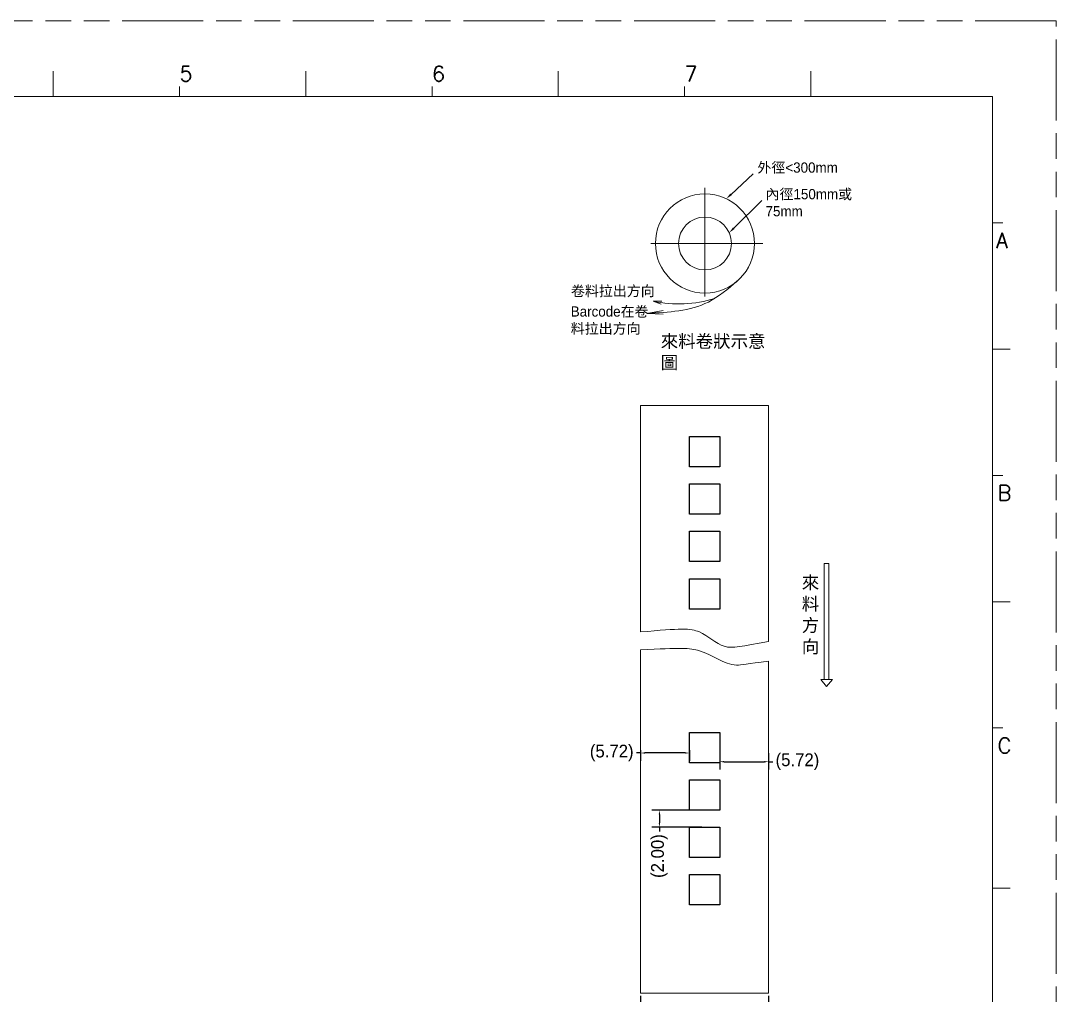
# Model space of a CAD drawing. Extents: x -152241 to -151998, y -4400 to -4228.
# Drawn here: x -152119.4 to -151998, y -4342.7 to -4228.4 of the extents above; entities that cross this region are included whole.
import ezdxf

# ---------------------------------------------------------------- set-up
doc = ezdxf.new("R2010")
doc.units = 0
doc.linetypes.add('CENTER', pattern=[50.8, 31.75, -6.35, 6.35, -6.35])
doc.linetypes.add('PHANTOM', pattern=[29.5, 9.5, -1.5, 3, -1.5, 3, -1.5, 9.5])
doc.layers.get('0').update_dxf_attribs({"lineweight": 9})
doc.layers.get('Defpoints').update_dxf_attribs({"lineweight": 9})
doc.layers.add('0PAPERF', color=2, linetype='PHANTOM', lineweight=9, plot=False)
doc.layers.add('barcode-b_layer1', color=2, linetype='Continuous')
doc.layers.add('備註', color=1, linetype='Continuous', lineweight=9)
doc.layers.add('尺寸線', color=3, linetype='Continuous', lineweight=0)
doc.styles.add('SIMPLEX', font='simplex.shx')
doc.styles.get("Standard").update_dxf_attribs({"font": 'PMingLiU.ttf'})
doc.dimstyles.get("Standard").update_dxf_attribs({"dimscale": 5, "dimtxt": 0.3, "dimasz": 0.1, "dimexe": 0.18, "dimexo": 0.0625, "dimgap": 0.09, "dimtad": 0, "dimzin": 0, "dimdsep": 46, "dimtxsty": 'Standard', "dimcen": 0.09, "dimadec": 0, "dimazin": 0, "dimtfac": 1, "dimtdec": 4, "dimtofl": 0, "dimtmove": 0, "dimatfit": 3, "dimfxl": 0, "dimtolj": 1, "dimtzin": 0, "dimarcsym": 0})

# ---------------------------------------------------------------- blocks, each defined once
blk = doc.blocks.new('*D14')
at = {"layer": 'Defpoints', "color": 0, "linetype": 'Continuous'}
for p in [(-152046.72, -4342.42), (-152031.72, -4342.42), (-152031.72, -4345.4)]:
    blk.add_point(p, dxfattribs=at)
at = {"layer": '尺寸線', "color": 0, "lineweight": -2}
for p, q in [((-152046.72, -4342.73), (-152046.72, -4346.3)), ((-152031.72, -4342.73), (-152031.72, -4346.3)), ((-152046.22, -4345.4), (-152042.14, -4345.4)), ((-152032.22, -4345.4), (-152035.1, -4345.4))]:
    blk.add_line(p, q, dxfattribs=at)
at = {"layer": '尺寸線', "color": 0, "linetype": 'Continuous'}
for points in [[(-152046.22, -4345.31), (-152046.22, -4345.48), (-152046.72, -4345.4)], [(-152032.22, -4345.48), (-152032.22, -4345.31), (-152031.72, -4345.4)]]:
    blk.add_solid(points, dxfattribs=at)
at = {"layer": '尺寸線', "color": 0, "linetype": 'Continuous', "insert": (-152038.62, -4345.4), "char_height": 1.5, "attachment_point": 5}
blk.add_mtext('\\A1;{\\H0.75x;15.00%%P1.0}', dxfattribs=at)
blk = doc.blocks.new('*D15')
at = {"layer": 'Defpoints', "color": 0, "linetype": 'Continuous'}
for p in [(-152037.44, -4313.97), (-152031.72, -4313.97), (-152031.72, -4315.29)]:
    blk.add_point(p, dxfattribs=at)
at = {"layer": '尺寸線', "color": 0, "lineweight": -2}
for p, q in [((-152037.44, -4314.28), (-152037.44, -4316.19)), ((-152031.72, -4314.28), (-152031.72, -4316.19)), ((-152036.94, -4315.29), (-152032.22, -4315.29)), ((-152031.72, -4315.29), (-152031.22, -4315.29))]:
    blk.add_line(p, q, dxfattribs=at)
at = {"layer": '尺寸線', "color": 0, "linetype": 'Continuous'}
for points in [[(-152036.94, -4315.21), (-152036.94, -4315.38), (-152037.44, -4315.29)], [(-152032.22, -4315.38), (-152032.22, -4315.21), (-152031.72, -4315.29)]]:
    blk.add_solid(points, dxfattribs=at)
at = {"layer": '尺寸線', "color": 0, "linetype": 'Continuous', "insert": (-152028.34, -4315.29), "char_height": 1.5, "attachment_point": 5}
blk.add_mtext('\\A1;{(5.72)}', dxfattribs=at)
blk = doc.blocks.new('*D16')
at = {"layer": 'Defpoints', "color": 0, "linetype": 'Continuous'}
for p in [(-152046.72, -4313.63), (-152046.72, -4314.27), (-152041, -4313.63)]:
    blk.add_point(p, dxfattribs=at)
at = {"layer": '尺寸線', "color": 0, "lineweight": -2}
for p, q in [((-152046.72, -4314.27), (-152047.22, -4314.27)), ((-152046.72, -4313.94), (-152046.72, -4315.17)), ((-152041.5, -4314.27), (-152046.22, -4314.27)), ((-152041, -4313.94), (-152041, -4315.17))]:
    blk.add_line(p, q, dxfattribs=at)
at = {"layer": '尺寸線', "color": 0, "linetype": 'Continuous'}
for points in [[(-152046.22, -4314.19), (-152046.22, -4314.35), (-152046.72, -4314.27)], [(-152041.5, -4314.35), (-152041.5, -4314.19), (-152041, -4314.27)]]:
    blk.add_solid(points, dxfattribs=at)
at = {"layer": '尺寸線', "color": 0, "linetype": 'Continuous', "insert": (-152050.11, -4314.27), "char_height": 1.5, "attachment_point": 5}
blk.add_mtext('\\A1;{(5.72)}', dxfattribs=at)
blk = doc.blocks.new('*D17')
at = {"layer": 'Defpoints', "color": 0, "linetype": 'Continuous'}
for p in [(-152039.22, -4320.97), (-152044.52, -4322.97), (-152039.22, -4322.97)]:
    blk.add_point(p, dxfattribs=at)
at = {"layer": '尺寸線', "color": 0, "lineweight": -2}
for p, q in [((-152039.53, -4320.97), (-152045.42, -4320.97)), ((-152044.52, -4321.47), (-152044.52, -4322.47)), ((-152039.53, -4322.97), (-152045.42, -4322.97)), ((-152044.52, -4322.97), (-152044.52, -4323.47))]:
    blk.add_line(p, q, dxfattribs=at)
at = {"layer": '尺寸線', "color": 0, "linetype": 'Continuous'}
for points in [[(-152044.44, -4321.47), (-152044.6, -4321.47), (-152044.52, -4320.97)], [(-152044.6, -4322.47), (-152044.44, -4322.47), (-152044.52, -4322.97)]]:
    blk.add_solid(points, dxfattribs=at)
at = {"layer": '尺寸線', "color": 0, "linetype": 'Continuous', "insert": (-152044.52, -4326.35), "char_height": 1.5, "attachment_point": 5, "rotation": 90}
blk.add_mtext('\\A1;{(2.00)}', dxfattribs=at)

msp = doc.modelspace()

# ---------------------------------------------------------------- linework, layer by layer
for p, q in [((-152115.575, -4237.332), (-152115.575, -4234.371)), ((-152085.973, -4237.332), (-152085.973, -4234.371)), ((-152056.371, -4237.332), (-152056.371, -4234.371)), ((-152026.77, -4237.332), (-152026.77, -4234.371)), ((-152100.774, -4237.332), (-152100.774, -4236.148)), ((-152071.172, -4237.332), (-152071.172, -4236.148)), ((-152041.57, -4237.332), (-152041.57, -4236.148)), ((-152005.456, -4237.332), (-152233.983, -4237.332)), ((-152005.456, -4395.406), (-152005.456, -4237.332)), ((-152005.456, -4252.133), (-152004.272, -4252.133)), ((-152005.456, -4266.934), (-152003.384, -4266.934)), ((-152031.722, -4273.562), (-152031.722, -4301.203)), ((-152005.456, -4281.734), (-152004.272, -4281.734)), ((-152025.192, -4292.049), (-152025.192, -4305.657)), ((-152025.192, -4292.049), (-152024.648, -4292.049)), ((-152024.648, -4292.049), (-152024.648, -4305.657)), ((-152005.456, -4296.535), (-152003.384, -4296.535)), ((-152025.601, -4305.658), (-152024.24, -4305.658)), ((-152025.601, -4305.658), (-152024.92, -4306.475)), ((-152024.92, -4306.475), (-152024.24, -4305.658)), ((-152005.456, -4311.336), (-152004.272, -4311.336)), ((-152005.456, -4330.112), (-152003.384, -4330.112)), ((-152046.722, -4342.42), (-152031.722, -4342.42))]:
    msp.add_line(p, q)
at = {"ltscale": 0.1}
for p, q in [((-152046.722, -4300.083), (-152046.722, -4273.562)), ((-152031.722, -4273.562), (-152046.722, -4273.562)), ((-152046.722, -4342.42), (-152046.722, -4302.171)), ((-152031.722, -4342.42), (-152031.722, -4303.503))]:
    msp.add_line(p, q, dxfattribs=at)
for points in [[(-152036.123, -4248.797), (-152033.53, -4246.396)], [(-152035.803, -4252.768), (-152032.511, -4249.525)]]:
    msp.add_lwpolyline(points)
for radius in [5.807, 3.101]:
    msp.add_circle((-152039.179, -4254.554), radius)
for points, knots in [([(-152046.722, -4300.083), (-152042.021, -4299.678), (-152039.79, -4299.566), (-152036.955, -4302.401), (-152034.897, -4301.735), (-152031.722, -4301.203)], [4.0397897, 4.0397897, 4.0397897, 4.0397897, 6.8106492, 9.4843528, 12.1829437, 12.1829437, 12.1829437, 12.1829437]), ([(-152046.722, -4302.171), (-152042.061, -4301.957), (-152039.402, -4301.904), (-152036.284, -4304.419), (-152034.273, -4303.794), (-152031.722, -4303.503)], [9.1492824, 9.1492824, 9.1492824, 9.1492824, 14.5806566, 21.9638554, 25.1857656, 25.1857656, 25.1857656, 25.1857656])]:
    msp.add_open_spline(points, degree=3, knots=knots)
for points in [[(-152036.037, -4248.89), (-152036.68, -4249.312), (-152036.209, -4248.704)], [(-152035.714, -4252.858), (-152036.344, -4253.3), (-152035.892, -4252.677)]]:
    msp.add_solid(points)
at = {"layer": '0PAPERF'}
for p, q in [((-151997.995, -4228.448), (-152240.792, -4228.448)), ((-151997.995, -4400.142), (-151997.995, -4228.448))]:
    msp.add_line(p, q, dxfattribs=at)
at = {"layer": 'barcode-b_layer1'}
for points in [[(-152037.444, -4280.727), (-152041, -4280.727), (-152041, -4277.171), (-152037.444, -4277.171)], [(-152037.444, -4286.283), (-152041, -4286.283), (-152041, -4282.727), (-152037.444, -4282.727)], [(-152037.444, -4291.839), (-152041, -4291.839), (-152041, -4288.283), (-152037.444, -4288.283)], [(-152037.444, -4297.395), (-152041, -4297.395), (-152041, -4293.839), (-152037.444, -4293.839)], [(-152037.444, -4315.41), (-152041, -4315.41), (-152041, -4311.854), (-152037.444, -4311.854)], [(-152037.444, -4320.966), (-152041, -4320.966), (-152041, -4317.41), (-152037.444, -4317.41)], [(-152037.444, -4326.522), (-152041, -4326.522), (-152041, -4322.966), (-152037.444, -4322.966)], [(-152037.444, -4332.078), (-152041, -4332.078), (-152041, -4328.522), (-152037.444, -4328.522)]]:
    msp.add_lwpolyline(points, close=True, dxfattribs=at)
at = {"layer": '備註', "linetype": 'CENTER', "lineweight": 15}
for p, q in [((-152039.179, -4248.039), (-152039.179, -4260.778)), ((-152045.539, -4254.554), (-152032.384, -4254.554))]:
    msp.add_line(p, q, dxfattribs=at)
at = {"layer": '尺寸線'}
for p, q in [((-152045.251, -4261.328), (-152044.223, -4261.323)), ((-152045.251, -4261.328), (-152044.313, -4261.672)), ((-152045.992, -4262.754), (-152044.083, -4262.391)), ((-152045.992, -4262.754), (-152044.076, -4262.843))]:
    msp.add_line(p, q, dxfattribs=at)
msp.add_arc((-152042.27, -4246.945), 14.689, 258.29242, 286.74975, dxfattribs=at)
msp.add_spline([(-152035.386, -4258.952), (-152038.78, -4261.414), (-152045.992, -4262.754)], degree=3, dxfattribs=at)

# ---------------------------------------------------------------- texts
at = {"style": 'SIMPLEX'}
for s, height, p in [('5', 1.776, (-152100.774, -4235.556)), ('6', 1.776, (-152071.172, -4235.556)), ('7', 1.776, (-152041.57, -4235.556)), ('A', 1.8, (-152005.051, -4255.093)), ('B', 1.8, (-152004.88, -4284.695)), ('C', 1.8, (-152004.88, -4314.297))]:
    msp.add_text(s, height=height, dxfattribs=at).set_placement(p)
at = {"attachment_point": 1}
for s, insert, char_height, width in [('{\\fSimSun|b0|i0|c134|p2;\\M+5CDE2\\M+58FBD\\fPMingLiU|b0|i0|c136|p18;<300mm}', (-152033.029, -4245.059), 1.2, 12.89911), ('{\\fSimSun|b0|i0|c134|p2;\\M+583C8\\M+58FBD\\fPMingLiU|b0|i0|c136|p18;150mm\\fSimSun|b0|i0|c134|p2;\\M+5BBF2\\fPMingLiU|b0|i0|c136|p18;75mm}', (-152032.077, -4248.171), 1.2, 12.89911), ('{\\fPMingLiU|b0|i0|c136|p2;卷料拉出方向}', (-152054.89, -4259.522), 1.2, 12.89911), ('{\\fPMingLiU|b0|i0|c136|p2;Barcode在卷料拉出方向}', (-152054.913, -4261.926), 1.2, 9.98533), ('{\\fPMingLiU|b0|i0|c136|p2;來料卷狀\\fPMingLiU|b0|i0|c136|p18;示意圖}', (-152044.365, -4265.263), 1.5, 12.89911), ('{\\fPMingLiU|b0|i0|c136|p18;來料方向}', (-152027.831, -4293.555), 1.5, 1.38188)]:
    msp.add_mtext(s, dxfattribs=dict(at, insert=insert, char_height=char_height, width=width))

# ---------------------------------------------------------------- dimensions: what is measured, and where the dimension line sits
at = {"layer": '尺寸線'}
for base, p1, p2, picture, middle in [((-152046.722, -4314.272), (-152041, -4313.632), (-152046.722, -4313.632), '*D16', (-152050.108, -4314.272)), ((-152031.722, -4315.294), (-152037.444, -4313.968), (-152031.722, -4313.968), '*D15', (-152028.336, -4315.294))]:
    dim = msp.add_linear_dim(base=base, p1=p1, p2=p2, text='{(<>)}', dimstyle='Standard', dxfattribs=at)
    dim.commit()
    dim.dimension.update_dxf_attribs({"geometry": picture, "text_midpoint": middle})
dim = msp.add_linear_dim(base=(-152044.521, -4322.966), p1=(-152039.222, -4320.966), p2=(-152039.222, -4322.966), angle=90, text='{(<>)}', dimstyle='Standard', dxfattribs=at)
dim.commit()
dim.dimension.update_dxf_attribs({"geometry": '*D17', "text_midpoint": (-152044.521, -4326.353)})
dim = msp.add_linear_dim(base=(-152031.722, -4345.397), p1=(-152046.722, -4342.42), p2=(-152031.722, -4342.42), text='{\\H0.75x;15.00%%P1.0}', dimstyle='Standard', dxfattribs=at)
dim.commit()
dim.dimension.update_dxf_attribs({"geometry": '*D14', "text_midpoint": (-152038.622, -4345.397), "dimtype": 160})

doc.saveas('drawing.dxf')
